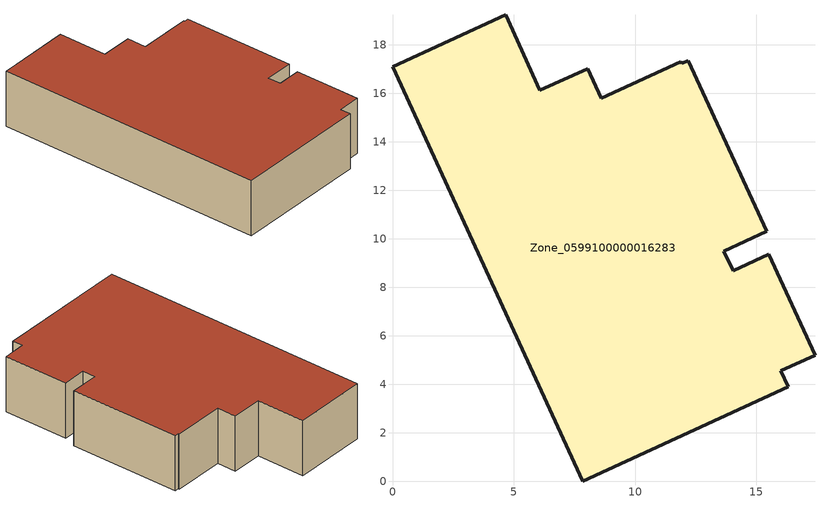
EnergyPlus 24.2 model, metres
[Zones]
Zone_0599100000016283
 floor ground (C_G): 15.43,10.3 13.66,9.48 14.04,8.67 15.52,9.35 17.42,5.2 16.01,4.55 16.32,3.89 7.84,0 0,17.09 4.67,19.23 6.08,16.12 8.05,17.01 8.61,15.79 11.89,17.29 11.93,17.22 12.19,17.34 z0
 wall outside (C_F): 8.05,17.01 6.08,16.12 4.67,19.23 0,17.09 7.84,0 16.32,3.89 16.01,4.55 17.42,5.2 15.52,9.35 14.04,8.67 13.66,9.48 15.43,10.3 12.19,17.34 11.93,17.22 11.89,17.29 8.61,15.79 8.05,17.01 z0:3.93
 roof outside (C_R): 11.93,17.22 11.89,17.29 8.61,15.79 8.05,17.01 6.08,16.12 4.67,19.23 0,17.09 7.84,0 16.32,3.89 16.01,4.55 17.42,5.2 15.52,9.35 14.04,8.67 13.66,9.48 15.43,10.3 12.19,17.34 z3.93
[BUILDING]
Pand.0599100000016283: North Axis=0; Terrain=City; Loads Convergence Tolerance Value=0.04; Temperature Convergence Tolerance Value=0.4; Solar Distribution=FullExterior; Maximum Number of Warmup Days=25; Minimum Number of Warmup Days=1
[Site:Location]
Rotterdam.The.Hague.AP_ZH_NLD Design_Conditions: Latitude=51.96; Longitude=4.45; Time Zone=1; Elevation=-4.5
[SITE:GROUNDTEMPERATURE:BUILDINGSURFACE]
18, 18, 18, 18, 18, 18, 18, 18, 18, 18, 18, 18
[MATERIAL] Thermal Absorptance=0.9; Solar Absorptance=0.7; Visible Absorptance=0.7
Name | Roughness | Thickness | Conductivity | Density | Specific Heat
G.D.1965 | MediumSmooth | 0.15 | 1 | 540 | 1210
F.D.1965 | Rough | 0.3 | 0.857143 | 1920 | 840
R.D.1965 | MediumRough | 0.2 | 0.08 | 1500 | 1000
[CONSTRUCTION]
C_G: G.D.1965
C_F: F.D.1965
C_R: R.D.1965
[ZONE]
Zone_0599100000016283: Type=1; Multiplier=1; Ceiling Height=Autocalculate; Volume=Autocalculate; Floor Area=autocalculate; Part of Total Floor Area=Yes
[ZONEINFILTRATION:DESIGNFLOWRATE]
Infil_Zone_0599100000016283: Zone or ZoneList or Space or SpaceList=Zone_0599100000016283; Schedule=AlwaysOn; Design Flow Rate Calculation Method=Flow/Area; Flow Rate per Floor Area=0.0042; Constant Term Coefficient=1; Temperature Term Coefficient=0; Velocity Term Coefficient=0; Velocity Squared Term Coefficient=0
[HVACTEMPLATE:ZONE:IDEALLOADSAIRSYSTEM]
Zone_0599100000016283: Maximum Heating Supply Air Temperature=50; Minimum Cooling Supply Air Temperature=13; Maximum Heating Supply Air Humidity Ratio=0.0156; Minimum Cooling Supply Air Humidity Ratio=0.0077; Heating Limit=NoLimit; Cooling Limit=NoLimit; Dehumidification Control Type=ConstantSensibleHeatRatio; Cooling Sensible Heat Ratio=0.7; Dehumidification Setpoint=60; Humidification Control Type=None; Humidification Setpoint=30; Outdoor Air Method=None; Outdoor Air Flow Rate per Person=0.00944; Outdoor Air Flow Rate per Zone Floor Area=0; Outdoor Air Flow Rate per Zone=0; Demand Controlled Ventilation Type=None; Outdoor Air Economizer Type=NoEconomizer; Heat Recovery Type=None; Sensible Heat Recovery Effectiveness=0.7; Latent Heat Recovery Effectiveness=0.65
[ZONECONTROL:THERMOSTAT]
ThermostatControl_Zone_0599100000016283: Zone or ZoneList=Zone_0599100000016283; Control Type Schedule=DualSetpointControlType; Control 1=Thermostat_Zone_0599100000016283; Temperature Difference Between Cutout And Setpoint=0
[THERMOSTATSETPOINT:DUALSETPOINT]
Thermostat_Zone_0599100000016283: Heating Setpoint Temperature Schedule=HeatingSetpoint_Zone_0599100000016283; Cooling Setpoint Temperature Schedule=CoolingSetpoint_Zone_0599100000016283
[SCHEDULE:COMPACT]
HeatingSetpoint_Zone_0599100000016283: Through: 12/31, For: AllDays, Until: 24:00, 21
CoolingSetpoint_Zone_0599100000016283: Through: 12/31, For: AllDays, Until: 24:00, 24
DualSetpointControlType: Through: 12/31, For: AllDays, Until: 24:00, 4
AlwaysOn: Through: 12/31, For: AllDays, Until: 24:00, 1
